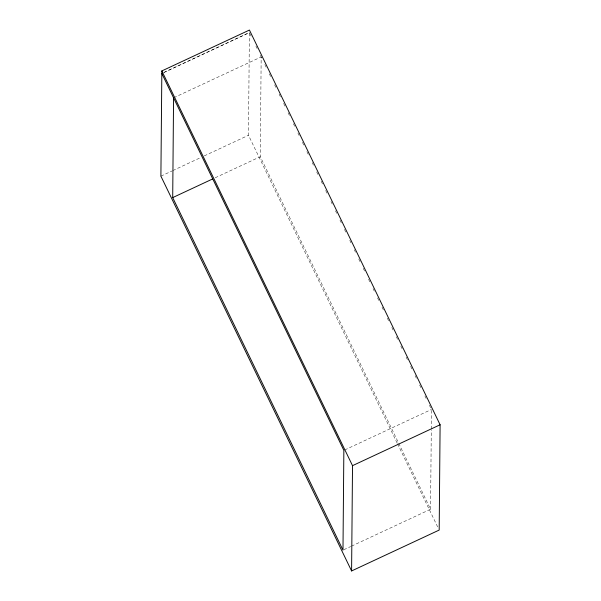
<?xml version="1.0" encoding="UTF-8"?>
<svg xmlns="http://www.w3.org/2000/svg" width="601" height="601" viewBox="0 0 601 601"><rect width="100%" height="100%" fill="white"/><g stroke="black" fill="none" stroke-linecap="round" stroke-linejoin="round"><path stroke-width="0.45" stroke-dasharray="3 2.25" d="M397.126 442.99L248.483 135.27L249.385 32.544L161.789 73.435M351.487 546.159L430.579 509.242L260.293 156.711L261.165 56.937L174.425 97.422M430.579 509.242L431.27 429.985M431.278 429.046L431.443 410.4M163.525 72.706L249.415 32.619M160.895 176.153L171.954 170.992M172.803 170.594L200.862 157.5M204.265 155.907L248.483 135.27M215.226 177.753L260.293 156.711M344.711 449.954L431.45 409.469M343.84 549.735L350.638 546.557M249.821 33.453L251.849 37.645M255.898 46.037L257.115 48.553M260.353 55.262L262.389 59.476M264.838 64.547L266.882 68.769M269.331 73.848L271.374 78.07M274.642 84.831L275.867 87.37M279.134 94.132L280.359 96.671M283.627 103.432L285.663 107.662M288.112 112.733L290.155 116.962M293.423 123.723L294.648 126.263M297.916 133.024L299.14 135.556M302.408 142.324L304.452 146.546M306.901 151.617L308.944 155.847M312.212 162.608L313.437 165.147M316.697 171.909L317.929 174.448M321.189 181.209L323.233 185.439M325.682 190.509L327.725 194.739M330.993 201.5L332.218 204.032M335.486 210.801L336.71 213.332M339.978 220.101L342.022 224.323M344.471 229.394L346.514 233.624M349.774 240.385L350.999 242.924M354.267 249.685L355.491 252.225M358.759 258.986L360.803 263.215M363.252 268.286L365.295 272.516M368.563 279.277L369.788 281.809M373.056 288.578L374.28 291.109M377.548 297.878L378.773 300.41M382.041 307.171L384.077 311.401M387.344 318.162L388.569 320.701M391.837 327.462L393.062 330.002M396.329 336.763L397.554 339.302M400.822 346.063L402.865 350.293M406.133 357.054L407.358 359.586M410.626 366.355L411.85 368.886M415.111 375.648L416.343 378.187M419.603 384.948L421.647 389.178M424.915 395.939L426.139 398.478M429.407 405.239L430.632 407.778M397.531 443.838L437.964 527.528"/><path stroke-width="0.9" d="M161.849 70.933L160.895 176.153L351.593 570.95L439.188 530.067L440.105 424.772L249.438 30.05L161.849 70.933L352.517 465.662L351.593 570.95M161.789 73.435L343.855 450.352L342.983 550.133L172.705 197.601L173.569 97.82M172.705 197.601L212.671 178.94M352.517 465.662L440.105 424.772"/></g></svg>
